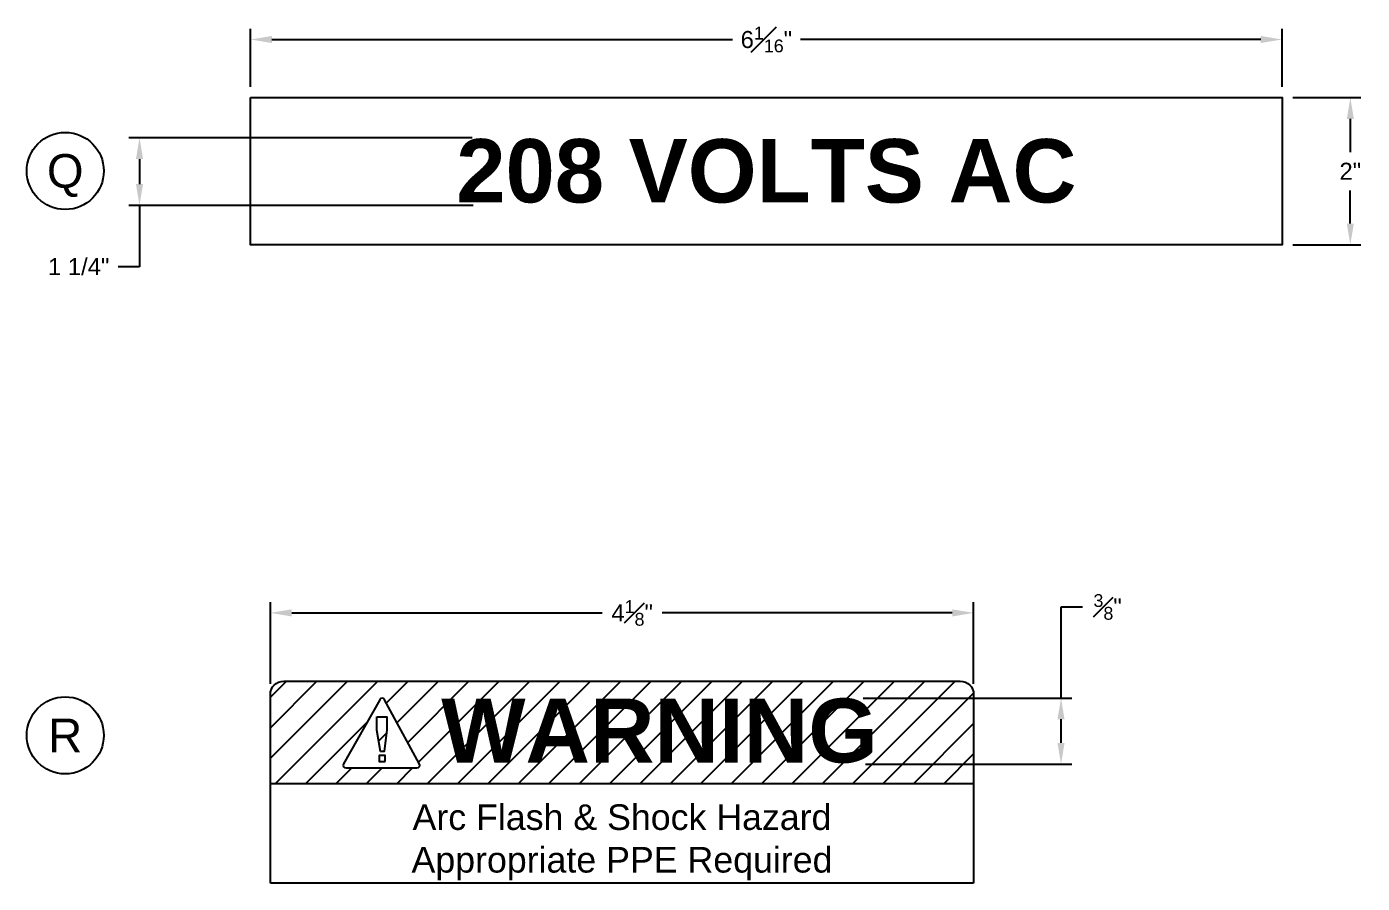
# Model space of a CAD drawing. Header units: feet. Extents: x -1522 to 1718, y -42 to 1309.
# Drawn here: x 1583.85 to 1591.69, y 1276.37 to 1281.4 of the extents above; entities that cross this region are included whole.
import ezdxf
from ezdxf.enums import TextEntityAlignment as Align

# ---------------------------------------------------------------- set-up
doc = ezdxf.new("R2010")
doc.units = ezdxf.units.FT
doc.header["$MEASUREMENT"] = 0
for name, color, linetype in [('E-DETL', 7, 'Continuous'), ('E-TEXT', 7, 'Continuous'), ('G-ANNO-TEXT', 1, 'Continuous')]:
    doc.layers.add(name, color=color, linetype=linetype)
doc.styles.add('NEI-A', font='arial.ttf')
doc.dimstyles.new('NEI-A', dxfattribs={"dimtxt": 0.1, "dimasz": 0.125, "dimexe": 0.0625, "dimexo": 0.0625, "dimgap": 0.0625, "dimtad": 0, "dimtih": 1, "dimtoh": 1, "dimdec": 4, "dimzin": 3, "dimdsep": 46, "dimlunit": 4, "dimtxsty": 'NEI-A', "dimcen": 0, "dimadec": 0, "dimazin": 0, "dimtfac": 0.75, "dimtdec": 4, "dimtofl": 0, "dimtmove": 0, "dimatfit": 3, "dimfxl": 1, "dimfrac": 1, "dimtolj": 1, "dimtzin": 0, "dimarcsym": 0})

# ---------------------------------------------------------------- blocks, each defined once
blk = doc.blocks.new('*D40')
at = {"layer": 'Defpoints', "color": 0, "transparency": 16777216}
for p in [(1589.408, 1277.9576), (1585.283, 1277.4794), (1589.408, 1277.4794)]:
    blk.add_point(p, dxfattribs=at)
at = {"layer": 'E-DETL', "color": 0, "lineweight": -2, "transparency": 16777216}
for p, q in [((1585.283, 1277.5419), (1585.283, 1278.0201)), ((1585.408, 1277.9576), (1587.2297, 1277.9576)), ((1589.283, 1277.9576), (1587.5807, 1277.9576)), ((1589.408, 1277.5419), (1589.408, 1278.0201))]:
    blk.add_line(p, q, dxfattribs=at)
at = {"layer": 'E-DETL', "color": 0, "transparency": 16777216}
for points in [[(1585.408, 1277.9784), (1585.408, 1277.9367), (1585.283, 1277.9576)], [(1589.283, 1277.9784), (1589.283, 1277.9367), (1589.408, 1277.9576)]]:
    blk.add_solid(points, dxfattribs=at)
at = {"layer": 'E-DETL', "color": 0, "transparency": 16777216, "insert": (1587.4052, 1277.9576), "char_height": 0.1, "attachment_point": 5, "style": 'NEI-A'}
blk.add_mtext('\\A1;4{\\H0.75x;\\S1#8;}"', dxfattribs=at)
blk = doc.blocks.new('*D41')
at = {"layer": 'Defpoints', "color": 0, "transparency": 16777216}
for p in [(1588.6984, 1277.4584), (1588.712, 1277.0703), (1589.9207, 1277.0703)]:
    blk.add_point(p, dxfattribs=at)
at = {"layer": 'E-DETL', "color": 0, "lineweight": -2, "transparency": 16777216}
for p, q in [((1589.9207, 1277.4584), (1589.9207, 1277.9925)), ((1589.9207, 1277.9925), (1590.0457, 1277.9925)), ((1588.7609, 1277.4584), (1589.9832, 1277.4584)), ((1589.9207, 1277.1953), (1589.9207, 1277.3334)), ((1588.7745, 1277.0703), (1589.9832, 1277.0703))]:
    blk.add_line(p, q, dxfattribs=at)
at = {"layer": 'E-DETL', "color": 0, "transparency": 16777216}
for points in [[(1589.8998, 1277.3334), (1589.9415, 1277.3334), (1589.9207, 1277.4584)], [(1589.8998, 1277.1953), (1589.9415, 1277.1953), (1589.9207, 1277.0703)]]:
    blk.add_solid(points, dxfattribs=at)
at = {"layer": 'E-DETL', "color": 0, "transparency": 16777216, "insert": (1590.194, 1277.9925), "char_height": 0.1, "attachment_point": 5, "style": 'NEI-A'}
blk.add_mtext('\\A1;{\\H0.75x;\\S3#8;}"', dxfattribs=at)
blk = doc.blocks.new('*D59')
at = {"layer": 'Defpoints', "color": 0, "transparency": 16777216}
for p in [(1591.2176, 1280.9799), (1591.2176, 1280.1161), (1591.6176, 1280.1161)]:
    blk.add_point(p, dxfattribs=at)
at = {"layer": 'E-DETL', "color": 0, "lineweight": -2, "transparency": 16777216}
for p, q in [((1591.2801, 1280.9799), (1591.6801, 1280.9799)), ((1591.6176, 1280.8549), (1591.6176, 1280.6607)), ((1591.6176, 1280.2411), (1591.6176, 1280.4353)), ((1591.2801, 1280.1161), (1591.6801, 1280.1161))]:
    blk.add_line(p, q, dxfattribs=at)
at = {"layer": 'E-DETL', "color": 0, "transparency": 16777216}
for points in [[(1591.5967, 1280.8549), (1591.6384, 1280.8549), (1591.6176, 1280.9799)], [(1591.5967, 1280.2411), (1591.6384, 1280.2411), (1591.6176, 1280.1161)]]:
    blk.add_solid(points, dxfattribs=at)
at = {"layer": 'E-DETL', "color": 0, "transparency": 16777216, "insert": (1591.6176, 1280.548), "char_height": 0.1, "attachment_point": 5, "style": 'NEI-A'}
blk.add_mtext('\\A1;2"', dxfattribs=at)
blk = doc.blocks.new('*D61')
at = {"layer": 'Defpoints', "color": 0, "transparency": 16777216}
for p in [(1586.529, 1280.7445), (1584.5154, 1280.3478), (1586.5355, 1280.3478)]:
    blk.add_point(p, dxfattribs=at)
at = {"layer": 'E-DETL', "color": 0, "lineweight": -2, "transparency": 16777216}
for p, q in [((1586.4665, 1280.7445), (1584.4529, 1280.7445)), ((1584.5154, 1280.6195), (1584.5154, 1280.4728)), ((1586.473, 1280.3478), (1584.4529, 1280.3478)), ((1584.5154, 1280.3478), (1584.5154, 1279.9878)), ((1584.5154, 1279.9878), (1584.3904, 1279.9878))]:
    blk.add_line(p, q, dxfattribs=at)
at = {"layer": 'E-DETL', "color": 0, "transparency": 16777216}
for points in [[(1584.4946, 1280.6195), (1584.5362, 1280.6195), (1584.5154, 1280.7445)], [(1584.4946, 1280.4728), (1584.5362, 1280.4728), (1584.5154, 1280.3478)]]:
    blk.add_solid(points, dxfattribs=at)
at = {"layer": 'E-DETL', "color": 0, "transparency": 16777216, "insert": (1584.1586, 1279.9878), "char_height": 0.1, "attachment_point": 5, "style": 'NEI-A'}
blk.add_mtext('\\A1;1 1/4"', dxfattribs=at)
blk = doc.blocks.new('CIRCTAG')
at = {"color": 0, "linetype": 'ByBlock', "lineweight": -2, "transparency": 16777216}
blk.add_circle((0, 0), 0.125, dxfattribs=at)
at = {"layer": 'G-ANNO-TEXT', "color": 0, "transparency": 16777216, "style": 'NEI-A'}
blk.add_attdef('TAGNUMBER', text='', height=0.1, dxfattribs=at).set_placement((0, 0), align=Align.MIDDLE_CENTER)
blk = doc.blocks.new('*D78')
at = {"layer": 'Defpoints', "color": 0, "transparency": 16777216}
for p in [(1591.2176, 1281.3206), (1585.1672, 1280.9799), (1591.2176, 1280.9799)]:
    blk.add_point(p, dxfattribs=at)
at = {"layer": 'E-DETL', "color": 0, "lineweight": -2, "transparency": 16777216}
for p, q in [((1585.1672, 1281.0424), (1585.1672, 1281.3831)), ((1591.2176, 1281.0424), (1591.2176, 1281.3831)), ((1585.2922, 1281.3206), (1587.9931, 1281.3206)), ((1591.0926, 1281.3206), (1588.3916, 1281.3206))]:
    blk.add_line(p, q, dxfattribs=at)
at = {"layer": 'E-DETL', "color": 0, "transparency": 16777216}
for points in [[(1585.2922, 1281.3415), (1585.2922, 1281.2998), (1585.1672, 1281.3206)], [(1591.0926, 1281.3415), (1591.0926, 1281.2998), (1591.2176, 1281.3206)]]:
    blk.add_solid(points, dxfattribs=at)
at = {"layer": 'E-DETL', "color": 0, "transparency": 16777216, "insert": (1588.1924, 1281.3206), "char_height": 0.1, "attachment_point": 5, "style": 'NEI-A'}
blk.add_mtext('\\A1;6{\\H0.75x;\\S1#16;}"', dxfattribs=at)

msp = doc.modelspace()

# ---------------------------------------------------------------- hatches: boundary and pattern name
at = {"layer": 'E-DETL'}
h = msp.add_hatch(dxfattribs=at)
h.set_pattern_fill('ANSI31', color=30, scale=1.0084, style=0)
h.set_pattern_definition([(45, (1501.06045, 1330.32311), (-0.08913085, 0.08913085), [])])
edge = h.paths.add_edge_path()
edge.add_spline(control_points=[(1589.40799, 1276.95755), (1589.40799, 1277.26134), (1589.40799, 1277.47943), (1589.40799, 1277.47943)], knot_values=[7, 7, 7, 7, 7.3035057, 7.3035057, 7.3035057, 7.3035057], degree=3, periodic=0)
edge.add_spline(control_points=[(1589.40799, 1277.47943), (1589.40799, 1277.52257), (1589.37302, 1277.55755), (1589.32987, 1277.55755)], knot_values=[6, 6, 6, 6, 7, 7, 7, 7], degree=3, periodic=0)
edge.add_spline(control_points=[(1589.32987, 1277.55755), (1589.32987, 1277.55755), (1585.36112, 1277.55755), (1585.36112, 1277.55755)], knot_values=[5, 5, 5, 5, 6, 6, 6, 6], degree=3, periodic=0)
edge.add_spline(control_points=[(1585.36112, 1277.55755), (1585.31797, 1277.55755), (1585.28299, 1277.52257), (1585.28299, 1277.47943)], knot_values=[4, 4, 4, 4, 5, 5, 5, 5], degree=3, periodic=0)
edge.add_spline(control_points=[(1585.28299, 1277.47943), (1585.28299, 1277.47943), (1585.28299, 1277.26134), (1585.28299, 1276.95755)], knot_values=[3.6964943, 3.6964943, 3.6964943, 3.6964943, 4, 4, 4, 4], degree=3, periodic=0)
edge.add_line((1585.28299, 1276.95755), (1589.40799, 1276.95755))
edge = h.paths.add_edge_path(flags=16)
edge.add_spline(control_points=[(1585.72688, 1277.04806), (1585.72688, 1277.04806), (1586.14124, 1277.04811), (1586.14124, 1277.04811), (1586.15661, 1277.04818), (1586.16316, 1277.06152), (1586.15577, 1277.075)], knot_values=[2, 2, 2, 2, 3, 3, 3, 4, 4, 4, 4], degree=3, periodic=0)
edge.add_spline(control_points=[(1585.72688, 1277.04806), (1585.71155, 1277.04798), (1585.70517, 1277.05879), (1585.71274, 1277.07217), (1585.71274, 1277.07217), (1585.76592, 1277.16595), (1585.8191, 1277.25973)], knot_values=[4, 4, 4, 4, 5, 5, 5, 5.5, 5.5, 5.5, 5.5], degree=3, periodic=0)
edge.add_spline(control_points=[(1585.8191, 1277.25973), (1585.87229, 1277.35352), (1585.92547, 1277.4473), (1585.92547, 1277.4473)], knot_values=[5.5, 5.5, 5.5, 5.5, 6, 6, 6, 6], degree=3, periodic=0)
edge.add_spline(control_points=[(1585.92547, 1277.4473), (1585.93304, 1277.46064), (1585.94523, 1277.46054), (1585.95262, 1277.44708), (1585.95262, 1277.44708), (1586.15577, 1277.075), (1586.15577, 1277.075)], knot_values=[0, 0, 0, 0, 1, 1, 1, 2, 2, 2, 2], degree=3, periodic=0)
h.paths.add_polyline_path([(1585.96653, 1277.27259), (1585.9502, 1277.14373), (1585.92851, 1277.14373), (1585.90681, 1277.26986), (1585.90681, 1277.34715), (1585.96653, 1277.34715)], flags=0)
h.paths.add_polyline_path([(1585.95562, 1277.12107), (1585.95562, 1277.08577), (1585.92037, 1277.08577), (1585.92037, 1277.12107)], flags=0)

# ---------------------------------------------------------------- linework, layer by layer
msp.add_line((1585.28299, 1276.95755), (1589.40799, 1276.95755), dxfattribs=at)
msp.add_lwpolyline([(1585.16717, 1280.97992), (1591.21757, 1280.97992), (1591.21757, 1280.11613), (1585.16717, 1280.11613)], close=True, dxfattribs=at)
for points in [[(1585.90681, 1277.34715), (1585.96653, 1277.34715), (1585.96653, 1277.27259), (1585.9502, 1277.14373), (1585.92851, 1277.14373), (1585.90681, 1277.26986), (1585.90681, 1277.34715)], [(1585.95562, 1277.08577), (1585.95562, 1277.12107), (1585.92037, 1277.12107), (1585.92037, 1277.08577), (1585.95562, 1277.08577)]]:
    msp.add_lwpolyline(points, dxfattribs=at)
for points in [[(1585.28299, 1277.47943), (1585.28299, 1277.52257), (1585.31797, 1277.55755), (1585.36112, 1277.55755)], [(1585.36112, 1277.55755), (1585.36112, 1277.55755), (1589.32987, 1277.55755), (1589.32987, 1277.55755)], [(1589.32987, 1277.55755), (1589.37302, 1277.55755), (1589.40799, 1277.52257), (1589.40799, 1277.47943)], [(1585.28299, 1276.37176), (1585.28299, 1276.93722), (1585.28299, 1277.47943), (1585.28299, 1277.47943)], [(1589.40799, 1277.47943), (1589.40799, 1277.47943), (1589.40799, 1276.93722), (1589.40799, 1276.37176)], [(1589.40799, 1276.37176), (1589.40799, 1276.37176), (1585.28299, 1276.37176), (1585.28299, 1276.37176)]]:
    msp.add_open_spline(points, degree=3, dxfattribs=at)
msp.add_open_spline([(1585.92547, 1277.4473), (1585.93304, 1277.46064), (1585.94523, 1277.46054), (1585.95262, 1277.44708), (1585.95262, 1277.44708), (1586.15577, 1277.075), (1586.15577, 1277.075), (1586.16316, 1277.06152), (1586.15661, 1277.04818), (1586.14124, 1277.04811), (1586.14124, 1277.04811), (1585.72688, 1277.04806), (1585.72688, 1277.04806), (1585.71155, 1277.04798), (1585.70517, 1277.05879), (1585.71274, 1277.07217), (1585.71274, 1277.07217), (1585.92547, 1277.4473), (1585.92547, 1277.4473)], degree=3, knots=[0, 0, 0, 0, 1, 1, 1, 2, 2, 2, 3, 3, 3, 4, 4, 4, 5, 5, 5, 6, 6, 6, 6], dxfattribs=at)

# ---------------------------------------------------------------- block references
at = {"layer": 'G-ANNO-TEXT'}
ref = msp.add_blockref('CIRCTAG', (1584.07976, 1280.54973), dxfattribs=dict(at, xscale=1.807828162050252, yscale=1.807828162050252, zscale=1.807828162050252))
ref.add_attrib('TAGNUMBER', 'Q', dxfattribs={"layer": 'E-TEXT', "color": 0, "transparency": 16777216, "height": 0.19778, "style": 'NEI-A'}).set_placement((1584.07976, 1280.54973), align=Align.MIDDLE_CENTER)
ref = msp.add_blockref('CIRCTAG', (1584.07976, 1277.23932), dxfattribs=dict(at, xscale=1.807828162050252, yscale=1.807828162050252, zscale=1.807828162050252))
ref.add_attrib('TAGNUMBER', 'R', dxfattribs={"layer": 'E-TEXT', "color": 0, "transparency": 16777216, "height": 0.19778, "style": 'NEI-A'}).set_placement((1584.07976, 1277.23932), align=Align.MIDDLE_CENTER)

# ---------------------------------------------------------------- texts
at = {"layer": 'E-DETL', "attachment_point": 5, "style": 'NEI-A'}
for s, insert, char_height, width in [('{\\fArial|b1|i0|c0|p34;208 VOLTS AC}', (1588.19237, 1280.54802), 0.3719, 6.0504024), ('{\\fArial|b1|i0|c0|p34;WARNING}', (1587.56531, 1277.26457), 0.375, 2.3419119)]:
    msp.add_mtext(s, dxfattribs=dict(at, insert=insert, char_height=char_height, width=width))
at = {"layer": 'G-ANNO-TEXT', "attachment_point": 5, "style": 'NEI-A'}
for s, insert, char_height, width in [('{\\fArial|b1|i0|c0|p34;208 VOLTS AC}', (1588.19237, 1280.54802), 0.3719, 6.0504024), ('{\\fArial|b1|i0|c0|p34;WARNING}', (1587.56531, 1277.26457), 0.375, 2.3419119), ('Arc Flash & Shock Hazard\\PAppropriate PPE Required', (1587.34549, 1276.61199), 0.15, 4.125)]:
    msp.add_mtext(s, dxfattribs=dict(at, insert=insert, char_height=char_height, width=width))

# ---------------------------------------------------------------- dimensions: what is measured, and where the dimension line sits
at = {"layer": 'E-DETL'}
dim = msp.add_linear_dim(base=(1591.21757, 1281.32063), p1=(1585.16717, 1280.97992), p2=(1591.21757, 1280.97992), dimstyle='NEI-A', override={"dimtxsty": 'NEI-A'}, dxfattribs=at)
dim.commit()
dim.dimension.update_dxf_attribs({"geometry": '*D78', "text_midpoint": (1588.19237, 1281.32063)})
for base, p1, p2, text, picture, middle in [((1591.61757, 1280.11613), (1591.21757, 1280.97992), (1591.21757, 1280.11613), '2"', '*D59', (1591.61757, 1280.54802)), ((1584.5154, 1280.3478), (1586.52904, 1280.74452), (1586.53554, 1280.3478), '1 1/4"', '*D61', (1584.15863, 1279.9878))]:
    dim = msp.add_linear_dim(base=base, p1=p1, p2=p2, angle=90, text=text, dimstyle='NEI-A', override={"dimtxsty": 'NEI-A'}, dxfattribs=at)
    dim.commit()
    dim.dimension.update_dxf_attribs({"geometry": picture, "text_midpoint": middle, "dimtype": 160})
dim = msp.add_linear_dim(base=(1589.92066, 1277.07027), p1=(1588.69841, 1277.45837), p2=(1588.71201, 1277.07027), angle=90, dimstyle='NEI-A', override={"dimtxsty": 'NEI-A'}, dxfattribs=at)
dim.commit()
dim.dimension.update_dxf_attribs({"geometry": '*D41', "text_midpoint": (1590.19396, 1277.99248), "dimtype": 160})
dim = msp.add_linear_dim(base=(1589.40799, 1277.95755), p1=(1585.28299, 1277.47943), p2=(1589.40799, 1277.47943), dimstyle='NEI-A', override={"dimtxsty": 'NEI-A'}, dxfattribs=at)
dim.commit()
dim.dimension.update_dxf_attribs({"geometry": '*D40', "text_midpoint": (1587.4052, 1277.95755), "dimtype": 160})

doc.saveas('drawing.dxf')
